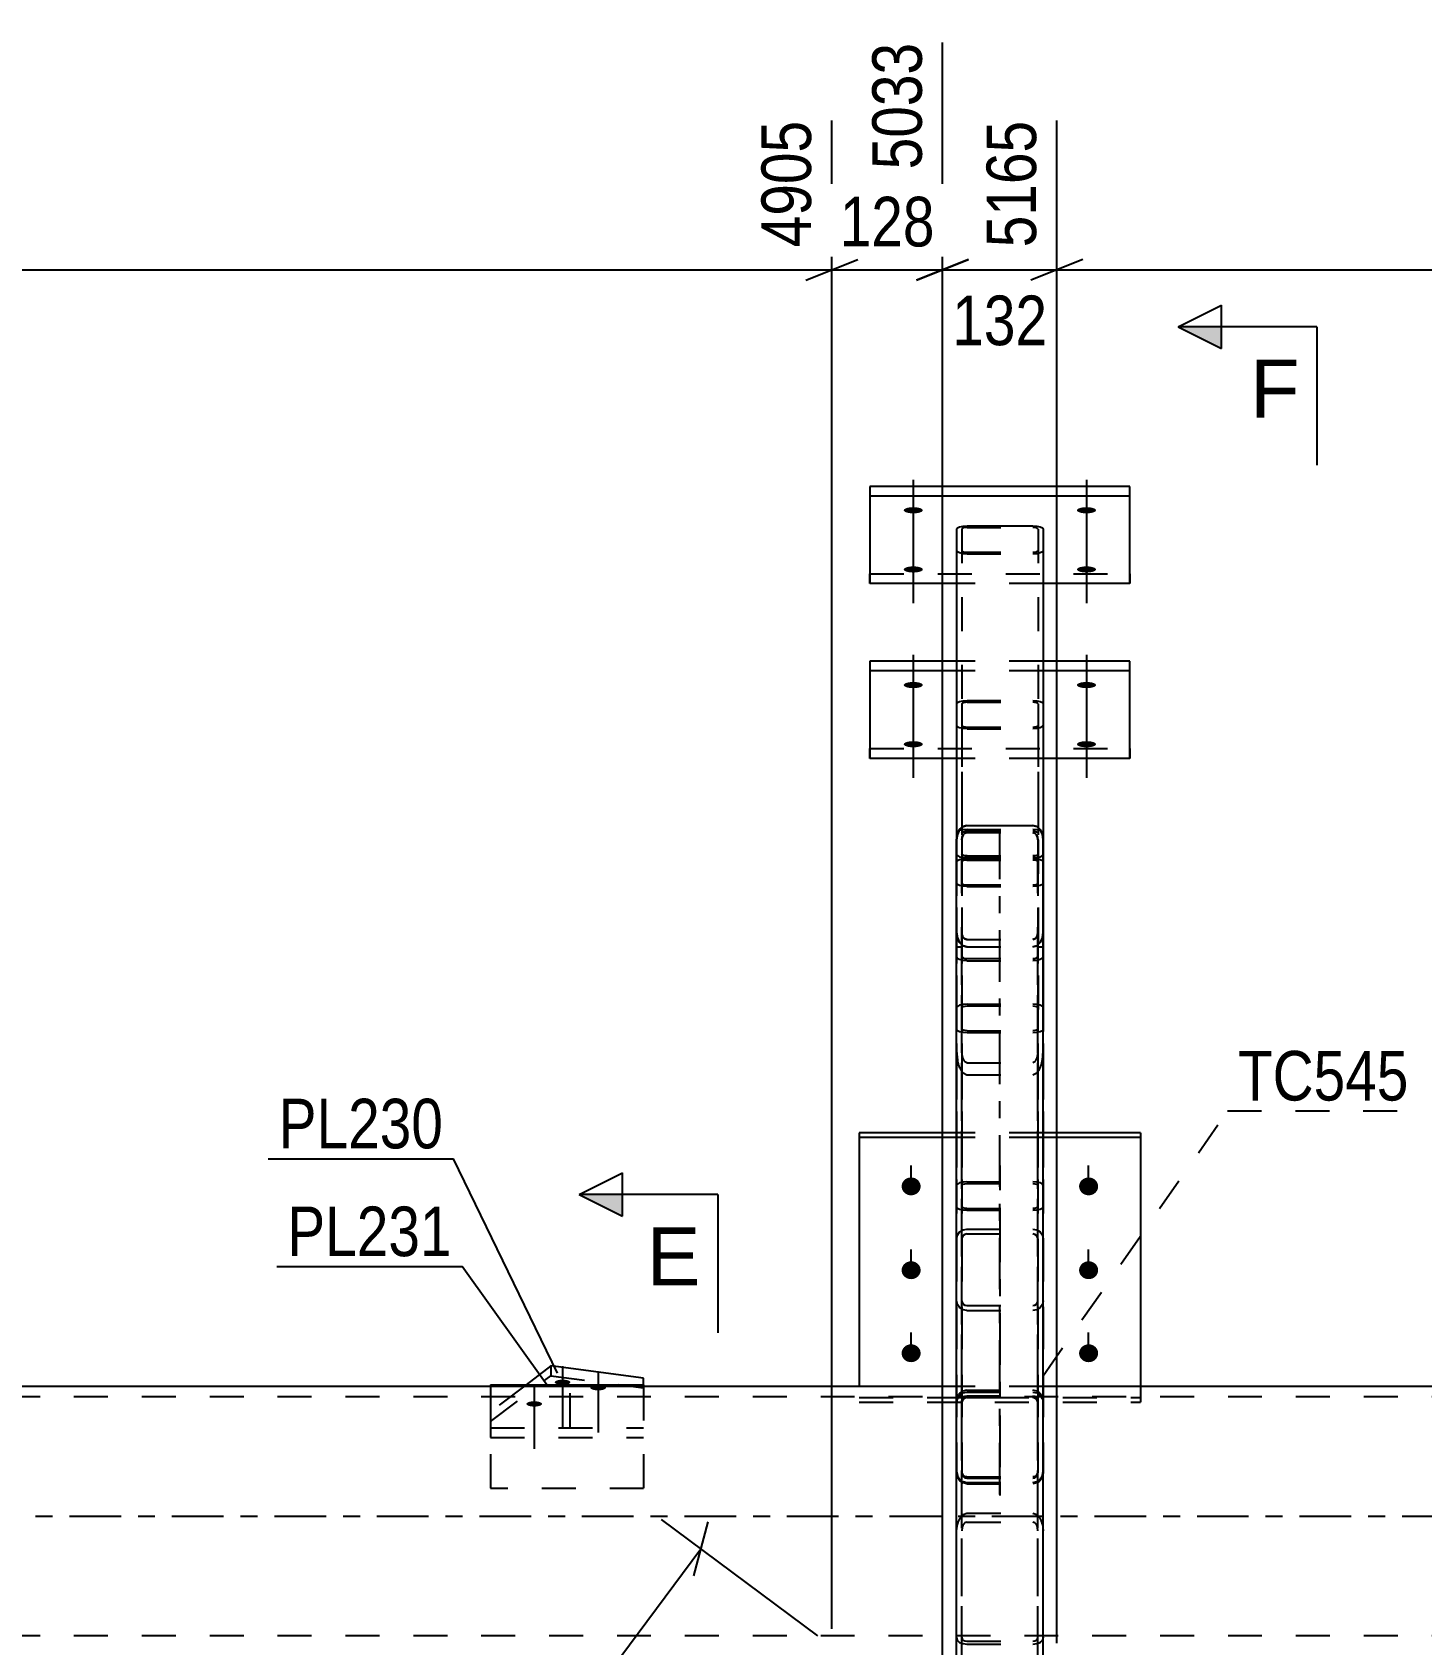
# Model space of a CAD drawing. Header units: millimetres. Extents: x -118 to 1071, y -539 to 302.
# Drawn here: x 198.6 to 278.8, y -7.4 to 85.7 of the extents above; entities that cross this region are included whole.
import ezdxf

# ---------------------------------------------------------------- set-up
doc = ezdxf.new("R2010")
doc.units = ezdxf.units.MM
doc.linetypes.add('DXK_LINE_DOT2', pattern=[3.9198, 1.9599, -1.9599])
doc.linetypes.add('DXK_LINE_DOT3', pattern=[5.9187, 2.979, -0.9799, 0.9799, -0.9799])
doc.styles.add('Arial', font='ARIAL.TTF', dxfattribs={"height": 0.2})
doc.styles.add('Arial Narrow', font='ARIALN.TTF', dxfattribs={"height": 0.2})

# ---------------------------------------------------------------- blocks, each defined once
blk = doc.blocks.new('Bolt-761550375-5156 - 4659')
at = {"linetype": 'Continuous'}
for points in [[(249.442, 58.251), (249.557, 58.247), (249.666, 58.235), (249.766, 58.216), (249.851, 58.191), (249.919, 58.161), (249.966, 58.127), (249.989, 58.09), (249.989, 58.053), (249.966, 58.016), (249.919, 57.982), (249.851, 57.952), (249.766, 57.927), (249.666, 57.908), (249.557, 57.897), (249.442, 57.893), (249.328, 57.897), (249.219, 57.908), (249.119, 57.927), (249.034, 57.952), (248.966, 57.982), (248.919, 58.016), (248.895, 58.053), (248.895, 58.09), (248.919, 58.127), (248.966, 58.161), (249.034, 58.191), (249.119, 58.216), (249.219, 58.235), (249.328, 58.247)], [(249.442, 54.835), (249.557, 54.831), (249.666, 54.819), (249.766, 54.8), (249.851, 54.775), (249.919, 54.745), (249.966, 54.711), (249.989, 54.674), (249.989, 54.637), (249.966, 54.6), (249.919, 54.566), (249.851, 54.536), (249.766, 54.511), (249.666, 54.492), (249.557, 54.481), (249.442, 54.477), (249.328, 54.481), (249.219, 54.492), (249.119, 54.511), (249.034, 54.536), (248.966, 54.566), (248.919, 54.6), (248.895, 54.637), (248.895, 54.674), (248.919, 54.711), (248.966, 54.745), (249.034, 54.775), (249.119, 54.8), (249.219, 54.819), (249.328, 54.831)]]:
    blk.add_hatch(color=1, dxfattribs=at).paths.add_polyline_path(points)
at = {"color": 1, "linetype": 'Continuous'}
for p, q in [((249.442, 59.821), (249.442, 56.133)), ((249.442, 56.405), (249.442, 52.717))]:
    blk.add_line(p, q, dxfattribs=at)
blk = doc.blocks.new('Part-761550375-4890 - 4659')
at = {"color": 2, "linetype": 'Continuous'}
for p, q in [((251.942, 7.5), (78.814, 7.5)), ((551.942, 7.5), (256.942, 7.5))]:
    blk.add_line(p, q, dxfattribs=at)
at = {"color": 7, "linetype": 'DXK_LINE_DOT2'}
for p, q in [((256.942, 7.5), (251.942, 7.5)), ((728.192, 6.9), (-0.517, 6.9)), ((728.192, -6.9), (-0.517, -6.9))]:
    blk.add_line(p, q, dxfattribs=at)
at = {"color": 7, "linetype": 'DXK_LINE_DOT3'}
blk.add_line((-0.517, 0), (728.192, 0), dxfattribs=at)
blk = doc.blocks.new('Part-761550375-4835 - 4659')
at = {"color": 2, "linetype": 'Continuous'}
for p, q in [((251.988, 39.365), (251.942, 39.043)), ((252.118, 39.638), (251.988, 39.365)), ((252.313, 39.82), (252.118, 39.638)), ((252.542, 39.884), (252.313, 39.82)), ((252.542, 39.884), (256.342, 39.884)), ((256.572, 39.82), (256.342, 39.884)), ((256.766, 39.638), (256.572, 39.82)), ((256.897, 39.365), (256.766, 39.638)), ((256.942, 39.043), (256.897, 39.365))]:
    blk.add_line(p, q, dxfattribs=at)
at = {"color": 7, "linetype": 'DXK_LINE_DOT2'}
for p, q in [((252.242, 39.043), (252.265, 39.204)), ((252.265, 39.204), (252.33, 39.34)), ((252.33, 39.34), (252.427, 39.431)), ((252.427, 39.431), (252.542, 39.463)), ((252.542, 39.463), (256.342, 39.463)), ((256.342, 39.463), (256.457, 39.431)), ((256.457, 39.431), (256.554, 39.34)), ((256.554, 39.34), (256.619, 39.204)), ((256.619, 39.204), (256.642, 39.043)), ((251.942, 39.043), (251.942, 2.515)), ((252.242, 39.043), (252.242, 2.515)), ((256.642, 39.043), (256.642, 2.515)), ((256.942, 39.043), (256.942, 2.515)), ((251.942, 33.715), (251.988, 33.393)), ((252.265, 33.554), (252.242, 33.715)), ((252.313, 33.454), (252.265, 33.554)), ((256.572, 33.454), (256.619, 33.554)), ((256.619, 33.554), (256.642, 33.715)), ((256.897, 33.393), (256.942, 33.715)), ((251.988, 33.393), (252.118, 33.12)), ((252.118, 33.12), (252.313, 32.938)), ((252.33, 33.418), (252.313, 33.454)), ((252.313, 32.938), (252.542, 32.874)), ((252.427, 33.326), (252.33, 33.418)), ((252.542, 33.294), (252.427, 33.326)), ((252.542, 33.294), (256.342, 33.294)), ((252.542, 32.874), (256.342, 32.874)), ((256.457, 33.326), (256.342, 33.294)), ((256.342, 32.874), (256.572, 32.938)), ((256.554, 33.418), (256.457, 33.326)), ((256.554, 33.418), (256.572, 33.454)), ((256.572, 32.938), (256.766, 33.12)), ((256.766, 33.12), (256.897, 33.393)), ((251.942, 6.534), (251.988, 6.776)), ((252.265, 6.655), (252.242, 6.534)), ((252.33, 6.758), (252.265, 6.655)), ((252.313, 7.12), (252.542, 7.168)), ((252.427, 6.827), (252.33, 6.758)), ((252.542, 6.851), (252.427, 6.827)), ((252.542, 7.168), (256.342, 7.168)), ((252.542, 6.851), (256.342, 6.851)), ((256.342, 7.168), (256.572, 7.12)), ((256.457, 6.827), (256.342, 6.851)), ((256.554, 6.758), (256.457, 6.827)), ((256.619, 6.655), (256.554, 6.758)), ((256.642, 6.534), (256.619, 6.655)), ((256.897, 6.776), (256.942, 6.534)), ((251.988, 2.272), (251.942, 2.515)), ((252.242, 2.515), (252.265, 2.393)), ((252.265, 2.393), (252.33, 2.29)), ((252.542, 1.88), (252.313, 1.928)), ((252.33, 2.29), (252.427, 2.221)), ((252.427, 2.221), (252.542, 2.197)), ((252.542, 2.197), (256.342, 2.197)), ((252.542, 1.88), (256.342, 1.88)), ((256.342, 2.197), (256.457, 2.221)), ((256.572, 1.928), (256.342, 1.88)), ((256.457, 2.221), (256.554, 2.29)), ((256.554, 2.29), (256.619, 2.393)), ((256.619, 2.393), (256.642, 2.515)), ((256.942, 2.515), (256.897, 2.272))]:
    blk.add_line(p, q, dxfattribs=at)
at = {"color": 7, "linetype": 'DXK_LINE_DOT3'}
blk.add_line((254.442, 1.268), (254.442, 39.635), dxfattribs=at)
at = {"color": 7, "linetype": 'DXK_LINE_DOT2'}
for centre, start, end in [((252.565, 6.556), 114.13628, 159.07274), ((256.319, 6.556), 20.92726, 65.86372), ((252.565, 2.493), 200.92726, 245.86372), ((256.319, 2.493), 294.13628, 339.07274)]:
    blk.add_arc(centre, 0.618, start, end, dxfattribs=at)
blk = doc.blocks.new('Part-761550375-4851 - 4659')
at = {"color": 2, "linetype": 'Continuous'}
for p, q in [((225.039, 7.598), (225.039, 7.5)), ((225.039, 7.598), (233.872, 7.598)), ((233.872, 7.598), (233.872, 7.5))]:
    blk.add_line(p, q, dxfattribs=at)
at = {"color": 7, "linetype": 'DXK_LINE_DOT2'}
for p, q in [((225.039, 7.5), (225.039, 1.598)), ((233.872, 7.5), (233.872, 1.598)), ((233.872, 1.598), (225.039, 1.598))]:
    blk.add_line(p, q, dxfattribs=at)
blk = doc.blocks.new('Part-761550375-4857 - 4659')
at = {"color": 7, "linetype": 'DXK_LINE_DOT3'}
blk.add_line((254.442, 17.65), (254.442, 1.202), dxfattribs=at)
at = {"color": 7, "linetype": 'DXK_LINE_DOT2'}
for p, q in [((251.942, 16.015), (251.988, 16.231)), ((251.942, 16.015), (251.942, 2.6)), ((251.988, 16.231), (252.118, 16.413)), ((252.118, 16.413), (252.313, 16.536)), ((252.265, 16.123), (252.242, 16.015)), ((252.242, 16.015), (252.242, 2.6)), ((252.33, 16.214), (252.265, 16.123)), ((252.313, 16.536), (252.542, 16.579)), ((252.427, 16.275), (252.33, 16.214)), ((252.542, 16.297), (252.427, 16.275)), ((252.542, 16.579), (256.342, 16.579)), ((252.542, 16.297), (256.342, 16.297)), ((256.342, 16.579), (256.572, 16.536)), ((256.457, 16.275), (256.342, 16.297)), ((256.554, 16.214), (256.457, 16.275)), ((256.619, 16.123), (256.554, 16.214)), ((256.572, 16.536), (256.766, 16.413)), ((256.642, 16.015), (256.619, 16.123)), ((256.642, 16.015), (256.642, 2.6)), ((256.766, 16.413), (256.897, 16.231)), ((256.897, 16.231), (256.942, 16.015)), ((256.942, 16.015), (256.942, 2.6)), ((251.988, 12.228), (251.942, 12.444)), ((252.118, 12.045), (251.988, 12.228)), ((252.242, 12.444), (252.265, 12.336)), ((252.265, 12.336), (252.33, 12.245)), ((252.33, 12.245), (252.427, 12.184)), ((252.427, 12.184), (252.542, 12.162)), ((252.542, 12.162), (256.342, 12.162)), ((256.342, 12.162), (256.457, 12.184)), ((256.457, 12.184), (256.554, 12.245)), ((256.554, 12.245), (256.619, 12.336)), ((256.619, 12.336), (256.642, 12.444)), ((256.897, 12.228), (256.766, 12.045)), ((256.942, 12.444), (256.897, 12.228)), ((252.313, 11.923), (252.118, 12.045)), ((252.542, 11.88), (252.313, 11.923)), ((252.542, 11.88), (256.342, 11.88)), ((256.572, 11.923), (256.342, 11.88)), ((256.766, 12.045), (256.572, 11.923)), ((251.988, 6.888), (251.942, 6.644)), ((252.242, 6.644), (252.265, 6.766)), ((252.265, 6.766), (252.33, 6.87)), ((252.542, 7.282), (252.313, 7.234)), ((252.33, 6.87), (252.427, 6.939)), ((252.427, 6.939), (252.542, 6.963)), ((252.542, 7.282), (256.342, 7.282)), ((252.542, 6.963), (256.342, 6.963)), ((256.572, 7.234), (256.342, 7.282)), ((256.342, 6.963), (256.457, 6.939)), ((256.457, 6.939), (256.554, 6.87)), ((256.554, 6.87), (256.619, 6.766)), ((256.619, 6.766), (256.642, 6.644)), ((256.942, 6.644), (256.897, 6.888)), ((251.942, 2.6), (251.988, 2.356)), ((252.265, 2.478), (252.242, 2.6)), ((252.33, 2.374), (252.265, 2.478)), ((252.313, 2.01), (252.542, 1.961)), ((252.427, 2.305), (252.33, 2.374)), ((252.542, 2.281), (252.427, 2.305)), ((252.542, 2.281), (256.342, 2.281)), ((252.542, 1.961), (256.342, 1.961)), ((256.457, 2.305), (256.342, 2.281)), ((256.342, 1.961), (256.572, 2.01)), ((256.554, 2.374), (256.457, 2.305)), ((256.619, 2.478), (256.554, 2.374)), ((256.642, 2.6), (256.619, 2.478)), ((256.897, 2.356), (256.942, 2.6))]:
    blk.add_line(p, q, dxfattribs=at)
for centre, start, end in [((252.568, 6.668), 114.31996, 159.24168), ((256.316, 6.668), 20.75832, 65.68004), ((252.568, 2.576), 200.75832, 245.68004), ((256.316, 2.576), 294.31996, 339.24168)]:
    blk.add_arc(centre, 0.621, start, end, dxfattribs=at)
blk = doc.blocks.new('Part-761550375-4914 - 4659')
at = {"color": 2, "linetype": 'Continuous'}
for p, q in [((251.942, 22.138), (246.317, 22.138)), ((246.317, 22.138), (246.317, 7.5)), ((251.942, 21.864), (246.317, 21.864)), ((262.567, 22.138), (256.942, 22.138)), ((262.567, 21.864), (256.942, 21.864)), ((262.567, 22.138), (262.567, 7.5))]:
    blk.add_line(p, q, dxfattribs=at)
at = {"color": 7, "linetype": 'DXK_LINE_DOT2'}
for p, q in [((246.317, 21.864), (246.317, 6.594)), ((256.942, 22.138), (251.942, 22.138)), ((256.942, 21.864), (251.942, 21.864)), ((262.567, 7.5), (262.567, 6.594)), ((246.317, 6.868), (262.567, 6.868)), ((246.317, 6.594), (262.567, 6.594))]:
    blk.add_line(p, q, dxfattribs=at)
blk = doc.blocks.new('Bolt-761550375-4926 - 4659')
at = {"linetype": 'Continuous'}
for points in [[(249.317, 19.562), (249.432, 19.551), (249.541, 19.517), (249.64, 19.463), (249.726, 19.391), (249.793, 19.304), (249.84, 19.205), (249.864, 19.099), (249.864, 18.991), (249.84, 18.886), (249.793, 18.787), (249.726, 18.699), (249.64, 18.627), (249.541, 18.573), (249.432, 18.54), (249.317, 18.528), (249.203, 18.54), (249.093, 18.573), (248.994, 18.627), (248.908, 18.699), (248.841, 18.787), (248.794, 18.886), (248.77, 18.991), (248.77, 19.099), (248.794, 19.205), (248.841, 19.304), (248.908, 19.391), (248.994, 19.463), (249.093, 19.517), (249.203, 19.551)], [(259.567, 19.562), (259.682, 19.551), (259.791, 19.517), (259.89, 19.463), (259.976, 19.391), (260.043, 19.304), (260.09, 19.205), (260.114, 19.099), (260.114, 18.991), (260.09, 18.886), (260.043, 18.787), (259.976, 18.699), (259.89, 18.627), (259.791, 18.573), (259.682, 18.54), (259.567, 18.528), (259.453, 18.54), (259.343, 18.573), (259.244, 18.627), (259.158, 18.699), (259.091, 18.787), (259.044, 18.886), (259.02, 18.991), (259.02, 19.099), (259.044, 19.205), (259.091, 19.304), (259.158, 19.391), (259.244, 19.463), (259.343, 19.517), (259.453, 19.551)], [(249.317, 14.723), (249.432, 14.711), (249.541, 14.678), (249.64, 14.624), (249.726, 14.552), (249.793, 14.464), (249.84, 14.366), (249.864, 14.26), (249.864, 14.152), (249.84, 14.046), (249.793, 13.947), (249.726, 13.86), (249.64, 13.788), (249.541, 13.734), (249.432, 13.7), (249.317, 13.689), (249.203, 13.7), (249.093, 13.734), (248.994, 13.788), (248.908, 13.86), (248.841, 13.947), (248.794, 14.046), (248.77, 14.152), (248.77, 14.26), (248.794, 14.366), (248.841, 14.464), (248.908, 14.552), (248.994, 14.624), (249.093, 14.678), (249.203, 14.711)], [(259.567, 14.723), (259.682, 14.711), (259.791, 14.678), (259.89, 14.624), (259.976, 14.552), (260.043, 14.464), (260.09, 14.366), (260.114, 14.26), (260.114, 14.152), (260.09, 14.046), (260.043, 13.947), (259.976, 13.86), (259.89, 13.788), (259.791, 13.734), (259.682, 13.7), (259.567, 13.689), (259.453, 13.7), (259.343, 13.734), (259.244, 13.788), (259.158, 13.86), (259.091, 13.947), (259.044, 14.046), (259.02, 14.152), (259.02, 14.26), (259.044, 14.366), (259.091, 14.464), (259.158, 14.552), (259.244, 14.624), (259.343, 14.678), (259.453, 14.711)], [(249.317, 9.93), (249.432, 9.919), (249.541, 9.886), (249.64, 9.832), (249.726, 9.759), (249.793, 9.672), (249.84, 9.573), (249.864, 9.467), (249.864, 9.359), (249.84, 9.254), (249.793, 9.155), (249.726, 9.068), (249.64, 8.995), (249.541, 8.941), (249.432, 8.908), (249.317, 8.897), (249.203, 8.908), (249.093, 8.941), (248.994, 8.995), (248.908, 9.068), (248.841, 9.155), (248.794, 9.254), (248.77, 9.359), (248.77, 9.467), (248.794, 9.573), (248.841, 9.672), (248.908, 9.759), (248.994, 9.832), (249.093, 9.886), (249.203, 9.919)], [(259.567, 9.93), (259.682, 9.919), (259.791, 9.886), (259.89, 9.832), (259.976, 9.759), (260.043, 9.672), (260.09, 9.573), (260.114, 9.467), (260.114, 9.359), (260.09, 9.254), (260.043, 9.155), (259.976, 9.068), (259.89, 8.995), (259.791, 8.941), (259.682, 8.908), (259.567, 8.897), (259.453, 8.908), (259.343, 8.941), (259.244, 8.995), (259.158, 9.068), (259.091, 9.155), (259.044, 9.254), (259.02, 9.359), (259.02, 9.467), (259.044, 9.573), (259.091, 9.672), (259.158, 9.759), (259.244, 9.832), (259.343, 9.886), (259.453, 9.919)]]:
    blk.add_hatch(color=1, dxfattribs=at).paths.add_polyline_path(points)
at = {"color": 1, "linetype": 'Continuous'}
for p, q in [((249.317, 18.823), (249.317, 20.242)), ((259.567, 18.823), (259.567, 20.242)), ((249.317, 13.984), (249.317, 15.403)), ((259.567, 13.984), (259.567, 15.403)), ((249.317, 9.191), (249.317, 10.611)), ((259.567, 9.191), (259.567, 10.611))]:
    blk.add_line(p, q, dxfattribs=at)
at = {"color": 1, "linetype": 'DXK_LINE_DOT2'}
for p, q in [((254.467, 18.823), (254.467, 20.242)), ((254.467, 9.191), (254.467, 10.611))]:
    blk.add_line(p, q, dxfattribs=at)
blk = doc.blocks.new('Bolt-761550375-4943 - 4659')
at = {"linetype": 'Continuous'}
for points in [[(259.442, 48.162), (259.557, 48.158), (259.666, 48.146), (259.766, 48.128), (259.851, 48.103), (259.919, 48.072), (259.966, 48.038), (259.989, 48.002), (259.989, 47.964), (259.966, 47.928), (259.919, 47.893), (259.851, 47.863), (259.766, 47.838), (259.666, 47.819), (259.557, 47.808), (259.442, 47.804), (259.328, 47.808), (259.219, 47.819), (259.119, 47.838), (259.034, 47.863), (258.966, 47.893), (258.919, 47.928), (258.895, 47.964), (258.895, 48.002), (258.919, 48.038), (258.966, 48.072), (259.034, 48.103), (259.119, 48.128), (259.219, 48.146), (259.328, 48.158)], [(259.442, 44.746), (259.557, 44.742), (259.666, 44.73), (259.766, 44.712), (259.851, 44.686), (259.919, 44.656), (259.966, 44.622), (259.989, 44.585), (259.989, 44.548), (259.966, 44.511), (259.919, 44.477), (259.851, 44.447), (259.766, 44.422), (259.666, 44.403), (259.557, 44.392), (259.442, 44.388), (259.328, 44.392), (259.219, 44.403), (259.119, 44.422), (259.034, 44.447), (258.966, 44.477), (258.919, 44.511), (258.895, 44.548), (258.895, 44.585), (258.919, 44.622), (258.966, 44.656), (259.034, 44.686), (259.119, 44.712), (259.219, 44.73), (259.328, 44.742)]]:
    blk.add_hatch(color=1, dxfattribs=at).paths.add_polyline_path(points)
at = {"color": 1, "linetype": 'Continuous'}
for p, q in [((259.442, 49.732), (259.442, 46.044)), ((259.442, 46.316), (259.442, 42.628))]:
    blk.add_line(p, q, dxfattribs=at)
blk = doc.blocks.new('Bolt-761550375-4944 - 4659')
at = {"linetype": 'Continuous'}
for points in [[(229.191, 7.582), (229.097, 7.585), (229.008, 7.595), (228.926, 7.611), (228.857, 7.633), (228.801, 7.659), (228.763, 7.688), (228.743, 7.72), (228.743, 7.752), (228.763, 7.784), (228.801, 7.813), (228.857, 7.839), (228.926, 7.86), (229.008, 7.877), (229.097, 7.886), (229.191, 7.89), (229.285, 7.886), (229.374, 7.877), (229.455, 7.86), (229.525, 7.839), (229.581, 7.813), (229.619, 7.784), (229.639, 7.752), (229.639, 7.72), (229.619, 7.688), (229.581, 7.659), (229.525, 7.633), (229.455, 7.611), (229.374, 7.595), (229.285, 7.585)], [(231.244, 7.267), (231.151, 7.271), (231.061, 7.281), (230.98, 7.297), (230.91, 7.318), (230.855, 7.344), (230.816, 7.374), (230.797, 7.405), (230.797, 7.437), (230.816, 7.469), (230.855, 7.498), (230.91, 7.524), (230.98, 7.546), (231.061, 7.562), (231.151, 7.572), (231.244, 7.575), (231.338, 7.572), (231.427, 7.562), (231.509, 7.546), (231.579, 7.524), (231.634, 7.498), (231.672, 7.469), (231.692, 7.437), (231.692, 7.405), (231.672, 7.374), (231.634, 7.344), (231.579, 7.318), (231.509, 7.297), (231.427, 7.281), (231.338, 7.271)], [(227.556, 6.333), (227.462, 6.337), (227.373, 6.347), (227.291, 6.363), (227.221, 6.384), (227.166, 6.41), (227.128, 6.44), (227.108, 6.471), (227.108, 6.503), (227.128, 6.535), (227.166, 6.564), (227.221, 6.59), (227.291, 6.612), (227.373, 6.628), (227.462, 6.638), (227.556, 6.641), (227.649, 6.638), (227.739, 6.628), (227.82, 6.612), (227.89, 6.59), (227.946, 6.564), (227.984, 6.535), (228.003, 6.503), (228.003, 6.471), (227.984, 6.44), (227.946, 6.41), (227.89, 6.384), (227.82, 6.363), (227.739, 6.347), (227.649, 6.337)]]:
    blk.add_hatch(color=1, dxfattribs=at).paths.add_polyline_path(points)
at = {"color": 1, "linetype": 'Continuous'}
for p, q in [((229.191, 8.676), (229.191, 5.152)), ((231.244, 8.361), (231.244, 4.837)), ((227.556, 7.427), (227.556, 3.903))]:
    blk.add_line(p, q, dxfattribs=at)
at = {"color": 1, "linetype": 'DXK_LINE_DOT2'}
blk.add_line((229.609, 7.113), (229.609, 3.589), dxfattribs=at)
blk = doc.blocks.new('Part-761550375-5035 - 4659')
at = {"color": 2, "linetype": 'Continuous'}
for p, q in [((246.942, 59.452), (246.942, 58.885)), ((261.942, 59.452), (246.942, 59.452)), ((246.942, 58.885), (246.942, 53.842)), ((261.942, 58.885), (246.942, 58.885)), ((261.942, 58.885), (261.942, 59.452)), ((261.942, 53.842), (261.942, 58.885)), ((251.944, 53.842), (246.942, 53.842)), ((261.942, 53.842), (256.944, 53.842))]:
    blk.add_line(p, q, dxfattribs=at)
at = {"color": 7, "linetype": 'DXK_LINE_DOT2'}
for p, q in [((246.942, 53.842), (246.942, 54.41)), ((246.942, 54.41), (261.942, 54.41)), ((261.942, 54.41), (261.942, 53.842)), ((256.944, 53.842), (251.944, 53.842))]:
    blk.add_line(p, q, dxfattribs=at)
blk = doc.blocks.new('Part-761550375-5045 - 4659')
at = {"color": 2, "linetype": 'Continuous'}
for p, q in [((246.942, 49.364), (246.942, 48.796)), ((251.944, 49.364), (246.942, 49.364)), ((261.942, 49.364), (256.944, 49.364)), ((261.942, 48.796), (261.942, 49.364)), ((246.942, 48.796), (246.942, 43.753)), ((251.944, 48.796), (246.942, 48.796)), ((261.942, 48.796), (256.944, 48.796)), ((261.942, 43.753), (261.942, 48.796)), ((251.944, 43.753), (246.942, 43.753)), ((261.942, 43.753), (256.944, 43.753))]:
    blk.add_line(p, q, dxfattribs=at)
at = {"color": 7, "linetype": 'DXK_LINE_DOT2'}
for p, q in [((256.944, 49.364), (251.944, 49.364)), ((256.944, 48.796), (251.944, 48.796)), ((246.942, 43.753), (246.942, 44.321)), ((246.942, 44.321), (261.942, 44.321)), ((256.944, 43.753), (251.944, 43.753)), ((261.942, 44.321), (261.942, 43.753))]:
    blk.add_line(p, q, dxfattribs=at)
blk = doc.blocks.new('Part-761550375-5131 - 4659')
at = {"color": 7, "linetype": 'DXK_LINE_DOT2'}
for p, q in [((251.944, 46.893), (251.99, 46.968)), ((251.944, 46.893), (251.944, 28.126)), ((251.99, 46.968), (252.12, 47.031)), ((252.12, 47.031), (252.315, 47.073)), ((252.267, 46.93), (252.244, 46.893)), ((252.244, 46.893), (252.244, 28.126)), ((252.332, 46.962), (252.267, 46.93)), ((252.315, 47.073), (252.544, 47.088)), ((252.429, 46.983), (252.332, 46.962)), ((252.544, 46.991), (252.429, 46.983)), ((252.544, 47.088), (256.344, 47.088)), ((252.544, 46.991), (256.344, 46.991)), ((256.344, 47.088), (256.574, 47.073)), ((256.459, 46.983), (256.344, 46.991)), ((256.556, 46.962), (256.459, 46.983)), ((256.621, 46.93), (256.556, 46.962)), ((256.574, 47.073), (256.769, 47.031)), ((256.644, 46.893), (256.621, 46.93)), ((256.644, 46.893), (256.644, 28.126)), ((256.769, 47.031), (256.899, 46.968)), ((256.899, 46.968), (256.944, 46.893)), ((256.944, 46.893), (256.944, 38.215)), ((251.99, 45.582), (251.944, 45.657)), ((252.244, 45.657), (252.267, 45.619)), ((252.267, 45.619), (252.332, 45.588)), ((256.556, 45.588), (256.621, 45.619)), ((256.621, 45.619), (256.644, 45.657)), ((256.944, 45.657), (256.899, 45.582)), ((252.12, 45.519), (251.99, 45.582)), ((252.315, 45.476), (252.12, 45.519)), ((252.544, 45.461), (252.315, 45.476)), ((252.332, 45.588), (252.429, 45.566)), ((252.429, 45.566), (252.544, 45.559)), ((252.544, 45.559), (256.344, 45.559)), ((252.544, 45.461), (256.344, 45.461)), ((256.344, 45.559), (256.459, 45.566)), ((256.574, 45.476), (256.344, 45.461)), ((256.459, 45.566), (256.556, 45.588)), ((256.769, 45.519), (256.574, 45.476)), ((256.899, 45.582), (256.769, 45.519)), ((251.99, 29.437), (251.944, 29.362)), ((252.12, 29.5), (251.99, 29.437)), ((252.315, 29.542), (252.12, 29.5)), ((252.244, 29.362), (252.267, 29.4)), ((252.267, 29.4), (252.332, 29.431)), ((252.544, 29.557), (252.315, 29.542)), ((252.332, 29.431), (252.429, 29.452)), ((252.429, 29.452), (252.544, 29.46)), ((252.544, 29.557), (256.344, 29.557)), ((252.544, 29.46), (256.344, 29.46)), ((256.574, 29.542), (256.344, 29.557)), ((256.344, 29.46), (256.459, 29.452)), ((256.459, 29.452), (256.556, 29.431)), ((256.556, 29.431), (256.621, 29.4)), ((256.769, 29.5), (256.574, 29.542)), ((256.621, 29.4), (256.644, 29.362)), ((256.899, 29.437), (256.769, 29.5)), ((256.942, 29.366), (256.899, 29.437)), ((251.944, 28.126), (251.99, 28.051)), ((251.99, 28.051), (252.12, 27.988)), ((252.12, 27.988), (252.315, 27.946)), ((252.267, 28.089), (252.244, 28.126)), ((252.332, 28.057), (252.267, 28.089)), ((252.315, 27.946), (252.544, 27.931)), ((252.429, 28.036), (252.332, 28.057)), ((252.544, 28.028), (252.429, 28.036)), ((252.544, 28.028), (256.344, 28.028)), ((252.544, 27.931), (256.344, 27.931)), ((256.459, 28.036), (256.344, 28.028)), ((256.344, 27.931), (256.574, 27.946)), ((256.556, 28.057), (256.459, 28.036)), ((256.621, 28.089), (256.556, 28.057)), ((256.574, 27.946), (256.769, 27.988)), ((256.644, 28.126), (256.621, 28.089)), ((256.769, 27.988), (256.899, 28.051)), ((256.942, 28.122), (256.899, 28.051))]:
    blk.add_line(p, q, dxfattribs=at)
at = {"color": 2, "linetype": 'Continuous'}
for p, q in [((256.944, 38.215), (256.944, 28.126)), ((256.944, 29.362), (256.942, 29.366)), ((256.944, 28.126), (256.942, 28.122))]:
    blk.add_line(p, q, dxfattribs=at)
blk = doc.blocks.new('Part-761550375-5169 - 4659')
at = {"color": 7, "linetype": 'DXK_LINE_DOT2'}
for p, q in [((251.942, 37.782), (251.988, 37.857)), ((251.942, 37.782), (251.942, 17.868)), ((251.988, 37.857), (252.118, 37.92)), ((252.118, 37.92), (252.313, 37.963)), ((252.265, 37.82), (252.242, 37.782)), ((252.242, 37.782), (252.242, 17.868)), ((252.33, 37.851), (252.265, 37.82)), ((252.313, 37.963), (252.542, 37.978)), ((252.427, 37.873), (252.33, 37.851)), ((252.542, 37.88), (252.427, 37.873)), ((252.542, 37.978), (256.342, 37.978)), ((252.542, 37.88), (256.342, 37.88)), ((256.342, 37.978), (256.572, 37.963)), ((256.457, 37.873), (256.342, 37.88)), ((256.554, 37.851), (256.457, 37.873)), ((256.619, 37.82), (256.554, 37.851)), ((256.572, 37.963), (256.767, 37.92)), ((256.642, 37.782), (256.619, 37.82)), ((256.642, 37.782), (256.642, 17.868)), ((256.767, 37.92), (256.897, 37.857)), ((256.897, 37.857), (256.942, 37.782)), ((256.942, 37.782), (256.942, 17.868)), ((251.988, 36.471), (251.942, 36.546)), ((252.118, 36.408), (251.988, 36.471)), ((252.313, 36.366), (252.118, 36.408)), ((252.242, 36.546), (252.265, 36.509)), ((252.265, 36.509), (252.33, 36.477)), ((252.542, 36.351), (252.313, 36.366)), ((252.33, 36.477), (252.427, 36.456)), ((252.427, 36.456), (252.542, 36.448)), ((252.542, 36.448), (256.342, 36.448)), ((252.542, 36.351), (256.342, 36.351)), ((256.342, 36.448), (256.457, 36.456)), ((256.572, 36.366), (256.342, 36.351)), ((256.457, 36.456), (256.554, 36.477)), ((256.554, 36.477), (256.619, 36.509)), ((256.767, 36.408), (256.572, 36.366)), ((256.619, 36.509), (256.642, 36.546)), ((256.897, 36.471), (256.767, 36.408)), ((256.942, 36.546), (256.897, 36.471)), ((251.988, 19.179), (251.942, 19.104)), ((252.118, 19.242), (251.988, 19.179)), ((252.313, 19.285), (252.118, 19.242)), ((252.242, 19.104), (252.265, 19.142)), ((252.265, 19.142), (252.33, 19.173)), ((252.542, 19.299), (252.313, 19.285)), ((252.33, 19.173), (252.427, 19.194)), ((252.427, 19.194), (252.542, 19.202)), ((252.542, 19.299), (256.342, 19.299)), ((252.542, 19.202), (256.342, 19.202)), ((256.572, 19.285), (256.342, 19.299)), ((256.342, 19.202), (256.457, 19.194)), ((256.457, 19.194), (256.554, 19.173)), ((256.554, 19.173), (256.619, 19.142)), ((256.767, 19.242), (256.572, 19.285)), ((256.619, 19.142), (256.642, 19.104)), ((256.897, 19.179), (256.767, 19.242)), ((256.942, 19.104), (256.897, 19.179)), ((251.942, 17.868), (251.988, 17.793)), ((251.988, 17.793), (252.118, 17.73)), ((252.118, 17.73), (252.313, 17.688)), ((252.265, 17.831), (252.242, 17.868)), ((252.33, 17.799), (252.265, 17.831)), ((252.313, 17.688), (252.542, 17.673)), ((252.427, 17.778), (252.33, 17.799)), ((252.542, 17.77), (252.427, 17.778)), ((252.542, 17.77), (256.342, 17.77)), ((256.457, 17.778), (256.342, 17.77)), ((256.342, 17.673), (256.572, 17.688)), ((256.554, 17.799), (256.457, 17.778)), ((256.619, 17.831), (256.554, 17.799)), ((256.572, 17.688), (256.767, 17.73)), ((256.642, 17.868), (256.619, 17.831)), ((256.767, 17.73), (256.897, 17.793)), ((256.897, 17.793), (256.942, 17.868)), ((252.542, 17.673), (256.342, 17.673))]:
    blk.add_line(p, q, dxfattribs=at)
blk = doc.blocks.new('Part-761550375-5056 - 4659')
at = {"color": 2, "linetype": 'Continuous'}
for p, q in [((251.942, 39.043), (251.988, 39.365)), ((251.988, 39.365), (252.118, 39.638)), ((252.118, 39.638), (252.313, 39.82)), ((252.313, 39.82), (252.542, 39.884)), ((252.542, 39.884), (256.342, 39.884)), ((256.342, 39.884), (256.572, 39.82)), ((256.572, 39.82), (256.766, 39.638)), ((256.766, 39.638), (256.897, 39.365)), ((256.897, 39.365), (256.942, 39.043)), ((251.942, -132.584), (251.942, 39.043)), ((256.942, -132.584), (256.942, 39.043))]:
    blk.add_line(p, q, dxfattribs=at)
at = {"color": 7, "linetype": 'DXK_LINE_DOT2'}
for p, q in [((252.265, 39.204), (252.242, 39.043)), ((252.33, 39.34), (252.265, 39.204)), ((252.427, 39.431), (252.33, 39.34)), ((252.542, 39.463), (252.427, 39.431)), ((252.542, 39.463), (256.342, 39.463)), ((256.457, 39.431), (256.342, 39.463)), ((256.554, 39.34), (256.457, 39.431)), ((256.619, 39.204), (256.554, 39.34)), ((256.642, 39.043), (256.619, 39.204)), ((252.242, -132.584), (252.242, 39.043)), ((256.642, -132.584), (256.642, 39.043)), ((251.988, 33.393), (251.942, 33.715)), ((252.265, 33.554), (252.242, 33.715)), ((252.313, 33.454), (252.265, 33.554)), ((256.572, 33.454), (256.619, 33.554)), ((256.619, 33.554), (256.642, 33.715)), ((256.942, 33.715), (256.897, 33.393)), ((252.118, 33.12), (251.988, 33.393)), ((252.313, 32.938), (252.118, 33.12)), ((252.33, 33.418), (252.313, 33.454)), ((252.542, 32.874), (252.313, 32.938)), ((252.33, 33.418), (252.427, 33.326)), ((252.427, 33.326), (252.542, 33.294)), ((252.542, 33.294), (256.342, 33.294)), ((252.542, 32.874), (256.342, 32.874)), ((256.342, 33.294), (256.457, 33.326)), ((256.572, 32.938), (256.342, 32.874)), ((256.457, 33.326), (256.554, 33.418)), ((256.554, 33.418), (256.572, 33.454)), ((256.766, 33.12), (256.572, 32.938)), ((256.897, 33.393), (256.766, 33.12))]:
    blk.add_line(p, q, dxfattribs=at)
blk = doc.blocks.new('Part-761550375-5081 - 4659')
at = {"color": 7, "linetype": 'DXK_LINE_DOT2'}
for p, q in [((252.313, 0.101), (252.542, 0.178)), ((252.542, 0.178), (256.342, 0.178)), ((256.342, 0.178), (256.572, 0.101)), ((251.942, -0.842), (251.988, -0.451)), ((251.942, -129.762), (251.942, -0.842)), ((252.265, -0.647), (252.242, -0.842)), ((252.242, -129.762), (252.242, -0.842)), ((252.542, -0.332), (252.427, -0.371)), ((252.542, -0.332), (256.342, -0.332)), ((256.457, -0.371), (256.342, -0.332)), ((256.642, -0.842), (256.619, -0.647)), ((256.642, -129.762), (256.642, -0.842)), ((256.897, -0.451), (256.942, -0.842)), ((256.942, -129.762), (256.942, -0.842)), ((251.942, -6.976), (251.981, -7.149)), ((251.981, -7.149), (251.988, -7.168)), ((251.988, -7.168), (252.118, -7.276)), ((252.118, -7.276), (252.313, -7.349)), ((252.242, -6.976), (252.265, -7.078)), ((252.265, -7.078), (252.318, -7.149)), ((252.313, -7.349), (252.542, -7.374)), ((252.318, -7.149), (252.33, -7.158)), ((252.33, -7.158), (252.427, -7.195)), ((252.427, -7.195), (252.542, -7.207)), ((252.542, -7.207), (256.342, -7.207)), ((252.542, -7.374), (256.342, -7.374)), ((256.342, -7.207), (256.457, -7.195)), ((256.342, -7.374), (256.572, -7.349)), ((256.457, -7.195), (256.554, -7.158)), ((256.566, -7.149), (256.554, -7.158)), ((256.619, -7.078), (256.566, -7.149)), ((256.572, -7.349), (256.766, -7.276)), ((256.619, -7.078), (256.642, -6.976)), ((256.766, -7.276), (256.897, -7.168)), ((256.904, -7.149), (256.897, -7.168)), ((256.942, -6.976), (256.904, -7.149))]:
    blk.add_line(p, q, dxfattribs=at)
for centre, radius, start, end in [((252.913, -0.624), 0.941, 129.63083, 169.43592), ((255.972, -0.624), 0.941, 10.56408, 50.36917), ((252.727, -0.733), 0.47, 129.63083, 169.43592), ((256.157, -0.733), 0.47, 10.56408, 50.36917)]:
    blk.add_arc(centre, radius, start, end, dxfattribs=at)
blk = doc.blocks.new('Part-761550375-5091 - 4659')
at = {"color": 7, "linetype": 'DXK_LINE_DOT2'}
for p, q in [((251.942, -63.405), (251.942, 32.874)), ((251.942, 32.874), (252.242, 32.874)), ((252.242, -63.405), (252.242, 32.874)), ((256.642, -63.405), (256.642, 32.874)), ((256.642, 32.874), (256.942, 32.874)), ((256.942, -63.405), (256.942, 32.874)), ((251.988, 32.227), (251.942, 32.332)), ((252.118, 32.137), (251.988, 32.227)), ((252.313, 32.078), (252.118, 32.137)), ((252.242, 32.332), (252.265, 32.28)), ((252.265, 32.28), (252.33, 32.235)), ((252.542, 32.057), (252.313, 32.078)), ((252.33, 32.235), (252.427, 32.205)), ((252.427, 32.205), (252.542, 32.195)), ((252.542, 32.195), (256.342, 32.195)), ((252.542, 32.057), (256.342, 32.057)), ((256.342, 32.195), (256.457, 32.205)), ((256.572, 32.078), (256.342, 32.057)), ((256.457, 32.205), (256.554, 32.235)), ((256.554, 32.235), (256.619, 32.28)), ((256.766, 32.137), (256.572, 32.078)), ((256.619, 32.28), (256.642, 32.332)), ((256.897, 32.227), (256.766, 32.137)), ((256.942, 32.332), (256.897, 32.227)), ((251.942, 26.864), (251.988, 26.337)), ((252.265, 26.6), (252.242, 26.864)), ((252.542, 26.176), (252.427, 26.228)), ((252.542, 26.176), (256.342, 26.176)), ((256.457, 26.228), (256.342, 26.176)), ((256.642, 26.864), (256.619, 26.6)), ((256.897, 26.337), (256.942, 26.864)), ((252.313, 25.593), (252.542, 25.488)), ((252.542, 25.488), (256.342, 25.488)), ((256.342, 25.488), (256.572, 25.593))]:
    blk.add_line(p, q, dxfattribs=at)
for centre, radius, start, end in [((253.377, 26.5), 1.398, 186.67679, 220.4485), ((252.959, 26.682), 0.699, 186.67679, 220.4485), ((255.925, 26.682), 0.699, 319.5515, 353.32321), ((255.508, 26.5), 1.398, 319.5515, 353.32321)]:
    blk.add_arc(centre, radius, start, end, dxfattribs=at)
blk = doc.blocks.new('Part-761550375-5114 - 4659')
at = {"color": 2, "linetype": 'Continuous'}
for p, q in [((228.514, 8.683), (227.092, 7.598)), ((233.872, 7.982), (228.514, 8.683)), ((233.872, 7.598), (233.872, 7.982))]:
    blk.add_line(p, q, dxfattribs=at)
at = {"color": 7, "linetype": 'DXK_LINE_DOT2'}
for p, q in [((228.514, 8.683), (228.514, 8.119)), ((225.039, 5.466), (228.514, 8.119)), ((227.092, 7.598), (225.039, 6.03)), ((228.514, 8.119), (233.872, 7.418)), ((233.872, 7.598), (233.872, 4.55)), ((225.039, 6.03), (225.039, 4.55)), ((225.039, 5.114), (233.872, 5.114)), ((225.039, 4.55), (233.872, 4.55))]:
    blk.add_line(p, q, dxfattribs=at)
blk = doc.blocks.new('Bolt-761550375-5132 - 4659')
at = {"linetype": 'Continuous'}
for points in [[(249.442, 48.162), (249.557, 48.158), (249.666, 48.146), (249.766, 48.128), (249.851, 48.103), (249.919, 48.072), (249.966, 48.038), (249.989, 48.002), (249.989, 47.964), (249.966, 47.928), (249.919, 47.893), (249.851, 47.863), (249.766, 47.838), (249.666, 47.819), (249.557, 47.808), (249.442, 47.804), (249.328, 47.808), (249.219, 47.819), (249.119, 47.838), (249.034, 47.863), (248.966, 47.893), (248.919, 47.928), (248.895, 47.964), (248.895, 48.002), (248.919, 48.038), (248.966, 48.072), (249.034, 48.103), (249.119, 48.128), (249.219, 48.146), (249.328, 48.158)], [(249.442, 44.746), (249.557, 44.742), (249.666, 44.73), (249.766, 44.712), (249.851, 44.686), (249.919, 44.656), (249.966, 44.622), (249.989, 44.585), (249.989, 44.548), (249.966, 44.511), (249.919, 44.477), (249.851, 44.447), (249.766, 44.422), (249.666, 44.403), (249.557, 44.392), (249.442, 44.388), (249.328, 44.392), (249.219, 44.403), (249.119, 44.422), (249.034, 44.447), (248.966, 44.477), (248.919, 44.511), (248.895, 44.548), (248.895, 44.585), (248.919, 44.622), (248.966, 44.656), (249.034, 44.686), (249.119, 44.712), (249.219, 44.73), (249.328, 44.742)]]:
    blk.add_hatch(color=1, dxfattribs=at).paths.add_polyline_path(points)
at = {"color": 1, "linetype": 'Continuous'}
for p, q in [((249.442, 49.732), (249.442, 46.044)), ((249.442, 46.316), (249.442, 42.628))]:
    blk.add_line(p, q, dxfattribs=at)
blk = doc.blocks.new('Part-761550375-5148 - 4659')
at = {"color": 2, "linetype": 'Continuous'}
for p, q in [((251.944, 56.982), (251.99, 57.056)), ((251.944, 56.982), (251.944, 39.057)), ((251.99, 57.056), (252.12, 57.12)), ((252.12, 57.12), (252.315, 57.162)), ((252.315, 57.162), (252.544, 57.177)), ((252.544, 57.177), (256.344, 57.177)), ((256.344, 57.177), (256.574, 57.162)), ((256.574, 57.162), (256.769, 57.12)), ((256.769, 57.12), (256.899, 57.056)), ((256.899, 57.056), (256.944, 56.982)), ((256.944, 56.982), (256.944, 38.215)), ((251.944, 39.451), (251.99, 39.526)), ((252.087, 39.573), (251.99, 39.526)), ((256.796, 39.576), (256.899, 39.526)), ((256.944, 39.451), (256.899, 39.526)), ((256.944, 38.215), (256.942, 38.211))]:
    blk.add_line(p, q, dxfattribs=at)
at = {"color": 7, "linetype": 'DXK_LINE_DOT2'}
for p, q in [((252.267, 57.019), (252.244, 56.982)), ((252.244, 56.982), (252.244, 38.215)), ((252.332, 57.051), (252.267, 57.019)), ((252.429, 57.072), (252.332, 57.051)), ((252.544, 57.079), (252.429, 57.072)), ((252.544, 57.079), (256.344, 57.079)), ((256.459, 57.072), (256.344, 57.079)), ((256.556, 57.051), (256.459, 57.072)), ((256.621, 57.019), (256.556, 57.051)), ((256.644, 56.982), (256.621, 57.019)), ((256.644, 56.982), (256.644, 38.215)), ((251.99, 55.671), (251.944, 55.746)), ((252.12, 55.607), (251.99, 55.671)), ((252.315, 55.565), (252.12, 55.607)), ((252.244, 55.746), (252.267, 55.708)), ((252.267, 55.708), (252.332, 55.676)), ((252.544, 55.55), (252.315, 55.565)), ((252.332, 55.676), (252.429, 55.655)), ((252.429, 55.655), (252.544, 55.648)), ((252.544, 55.648), (256.344, 55.648)), ((252.544, 55.55), (256.344, 55.55)), ((256.344, 55.648), (256.459, 55.655)), ((256.574, 55.565), (256.344, 55.55)), ((256.459, 55.655), (256.556, 55.676)), ((256.556, 55.676), (256.621, 55.708)), ((256.769, 55.607), (256.574, 55.565)), ((256.621, 55.708), (256.644, 55.746)), ((256.899, 55.671), (256.769, 55.607)), ((256.944, 55.746), (256.899, 55.671)), ((252.118, 39.588), (252.087, 39.573)), ((252.118, 39.588), (252.12, 39.589)), ((252.315, 39.631), (252.12, 39.589)), ((252.244, 39.451), (252.267, 39.488)), ((252.267, 39.488), (252.332, 39.52)), ((252.544, 39.646), (252.315, 39.631)), ((252.332, 39.52), (252.429, 39.541)), ((252.429, 39.541), (252.544, 39.549)), ((252.544, 39.646), (256.344, 39.646)), ((252.544, 39.549), (256.344, 39.549)), ((256.574, 39.631), (256.344, 39.646)), ((256.344, 39.549), (256.459, 39.541)), ((256.459, 39.541), (256.556, 39.52)), ((256.556, 39.52), (256.621, 39.488)), ((256.769, 39.589), (256.574, 39.631)), ((256.621, 39.488), (256.644, 39.451)), ((256.769, 39.589), (256.796, 39.576)), ((251.944, 39.057), (251.944, 38.215)), ((251.944, 38.215), (251.99, 38.14)), ((252.267, 38.177), (252.244, 38.215)), ((252.332, 38.146), (252.267, 38.177)), ((256.621, 38.177), (256.556, 38.146)), ((256.644, 38.215), (256.621, 38.177)), ((256.942, 38.211), (256.899, 38.14)), ((251.99, 38.14), (252.12, 38.077)), ((252.12, 38.077), (252.315, 38.034)), ((252.315, 38.034), (252.544, 38.02)), ((252.429, 38.125), (252.332, 38.146)), ((252.544, 38.117), (252.429, 38.125)), ((252.544, 38.117), (256.344, 38.117)), ((252.544, 38.02), (256.344, 38.02)), ((256.459, 38.125), (256.344, 38.117)), ((256.344, 38.02), (256.574, 38.034)), ((256.556, 38.146), (256.459, 38.125)), ((256.574, 38.034), (256.769, 38.077)), ((256.769, 38.077), (256.899, 38.14))]:
    blk.add_line(p, q, dxfattribs=at)
blk = doc.blocks.new('Bolt-761550375-5157 - 4659')
at = {"linetype": 'Continuous'}
for points in [[(259.442, 58.251), (259.557, 58.247), (259.666, 58.235), (259.766, 58.216), (259.851, 58.191), (259.919, 58.161), (259.966, 58.127), (259.989, 58.09), (259.989, 58.053), (259.966, 58.016), (259.919, 57.982), (259.851, 57.952), (259.766, 57.927), (259.666, 57.908), (259.557, 57.897), (259.442, 57.893), (259.328, 57.897), (259.219, 57.908), (259.119, 57.927), (259.034, 57.952), (258.966, 57.982), (258.919, 58.016), (258.895, 58.053), (258.895, 58.09), (258.919, 58.127), (258.966, 58.161), (259.034, 58.191), (259.119, 58.216), (259.219, 58.235), (259.328, 58.247)], [(259.442, 54.835), (259.557, 54.831), (259.666, 54.819), (259.766, 54.8), (259.851, 54.775), (259.919, 54.745), (259.966, 54.711), (259.989, 54.674), (259.989, 54.637), (259.966, 54.6), (259.919, 54.566), (259.851, 54.536), (259.766, 54.511), (259.666, 54.492), (259.557, 54.481), (259.442, 54.477), (259.328, 54.481), (259.219, 54.492), (259.119, 54.511), (259.034, 54.536), (258.966, 54.566), (258.919, 54.6), (258.895, 54.637), (258.895, 54.674), (258.919, 54.711), (258.966, 54.745), (259.034, 54.775), (259.119, 54.8), (259.219, 54.819), (259.328, 54.831)]]:
    blk.add_hatch(color=1, dxfattribs=at).paths.add_polyline_path(points)
at = {"color": 1, "linetype": 'Continuous'}
for p, q in [((259.442, 59.821), (259.442, 56.133)), ((259.442, 56.405), (259.442, 52.717))]:
    blk.add_line(p, q, dxfattribs=at)
blk = doc.blocks.new('StraightDimension-761550375-28284 - 4659')
at = {"color": 7, "linetype": 'Continuous'}
for p, q in [((251.136, -8.958), (251.136, 85.064)), ((257.736, -7.326), (257.736, 80.564)), ((249.636, 71.352), (252.636, 72.552)), ((251.136, 71.952), (257.736, 71.952)), ((259.236, 72.552), (256.236, 71.352))]:
    blk.add_line(p, q, dxfattribs=at)
at = {"color": 0, "linetype": 'Continuous'}
blk.add_wipeout([(257.136, 81.164), (252.936, 81.164), (252.936, 72.652), (257.136, 72.652)], dxfattribs=at)
at = {"color": 0}
blk.add_wipeout([(257.778, 67.002), (257.778, 71.202), (251.093, 71.202), (251.093, 67.002)], dxfattribs=at)
at = {"color": 3, "linetype": 'Continuous', "style": 'Arial Narrow'}
blk.add_text('5165', height=2.8633, rotation=90.00021, dxfattribs=at).set_placement((256.536, 73.252))
at = {"color": 3, "style": 'Arial Narrow'}
blk.add_text('132', height=2.8633, dxfattribs=at).set_placement((251.693, 67.602))
blk = doc.blocks.new('StraightDimension-761550375-28286 - 4659')
at = {"color": 7, "linetype": 'Continuous'}
for p, q in [((138.986, -6.5), (138.986, 80.564)), ((244.738, -6.5), (244.738, 80.564)), ((140.486, 72.552), (137.486, 71.352)), ((138.986, 71.952), (244.738, 71.952)), ((243.238, 71.352), (246.238, 72.552))]:
    blk.add_line(p, q, dxfattribs=at)
at = {"color": 0}
blk.add_wipeout([(196.118, 72.702), (196.118, 76.902), (187.606, 76.902), (187.606, 72.702)], dxfattribs=at)
at = {"color": 3, "style": 'Arial Narrow'}
blk.add_text('2115', height=2.8633, dxfattribs=at).set_placement((188.206, 73.302))
at = {"color": 0, "linetype": 'Continuous'}
blk.add_wipeout([(244.138, 81.164), (239.938, 81.164), (239.938, 72.652), (244.138, 72.652)], dxfattribs=at)
at = {"color": 3, "linetype": 'Continuous', "style": 'Arial Narrow'}
blk.add_text('4905', height=2.8633, rotation=90.00021, dxfattribs=at).set_placement((243.538, 73.252))
blk = doc.blocks.new('StraightDimension-761550375-5829 - 4659')
at = {"color": 7, "linetype": 'Continuous'}
for p, q in [((243.936, -6.903), (234.897, -0.174)), ((236.769, -3.437), (237.598, -0.314)), ((187.507, -68.6), (237.183, -1.876)), ((194.259, -73.627), (185.221, -66.898)), ((187.921, -67.038), (187.092, -70.161))]:
    blk.add_line(p, q, dxfattribs=at)
at = {"color": 0}
blk.add_wipeout([(214.285, -31.376), (210.916, -28.868), (205.833, -35.696), (209.202, -38.204)], dxfattribs=at)
at = {"color": 3, "style": 'Arial Narrow'}
blk.add_text('1664', height=2.8633, rotation=53.33091, dxfattribs=at).set_placement((209.079, -37.364))
blk = doc.blocks.new('StraightDimension-761550375-28283 - 4659')
at = {"color": 7, "linetype": 'Continuous'}
for p, q in [((257.736, -7.326), (257.736, 80.564)), ((259.236, 72.552), (256.236, 71.352)), ((257.736, 71.952), (392.852, 71.952))]:
    blk.add_line(p, q, dxfattribs=at)
blk = doc.blocks.new('StraightDimension-761550375-28285 - 4659')
at = {"color": 7, "linetype": 'Continuous'}
for p, q in [((251.136, -8.958), (251.136, 85.064)), ((244.738, -6.5), (244.738, 80.564)), ((243.238, 71.352), (246.238, 72.552)), ((244.738, 71.952), (251.136, 71.952)), ((252.636, 72.552), (249.636, 71.352))]:
    blk.add_line(p, q, dxfattribs=at)
at = {"color": 0}
blk.add_wipeout([(251.279, 72.702), (251.279, 76.902), (244.594, 76.902), (244.594, 72.702)], dxfattribs=at)
at = {"color": 3, "style": 'Arial Narrow'}
blk.add_text('128', height=2.8633, dxfattribs=at).set_placement((245.194, 73.302))
at = {"color": 0, "linetype": 'Continuous'}
blk.add_wipeout([(250.536, 85.664), (246.336, 85.664), (246.336, 77.152), (250.536, 77.152)], dxfattribs=at)
at = {"color": 3, "linetype": 'Continuous', "style": 'Arial Narrow'}
blk.add_text('5033', height=2.8633, rotation=90.00021, dxfattribs=at).set_placement((249.936, 77.752))
blk = doc.blocks.new('Mark-761550375-4847 - 4659')
at = {"color": 30, "linetype": 'Continuous'}
for p in [(212.696, 14.417), (228.292, 7.598)]:
    blk.add_line(p, (223.4, 14.417), dxfattribs=at)
at = {"color": 0}
blk.add_wipeout([(222.8, 15.017), (222.8, 18.017), (213.296, 18.017), (213.296, 15.017)], dxfattribs=at)
blk.add_wipeout([(222.8, 15.017), (222.8, 18.017), (213.296, 18.017), (213.296, 15.017)], dxfattribs=at)
at = {"color": 3, "style": 'Arial Narrow'}
blk.add_text('PL231', height=2.8633, dxfattribs=at).set_placement((213.296, 15.017))
blk = doc.blocks.new('Mark-761550375-4853 - 4659')
at = {"color": 30, "linetype": 'DXK_LINE_DOT2'}
for p, q in [((256.942, 8.116), (267.587, 23.402)), ((267.587, 23.402), (278.651, 23.402))]:
    blk.add_line(p, q, dxfattribs=at)
at = {"color": 0}
blk.add_wipeout([(278.051, 24.002), (278.051, 27.002), (268.187, 27.002), (268.187, 24.002)], dxfattribs=at)
blk.add_wipeout([(278.051, 24.002), (278.051, 27.002), (268.187, 27.002), (268.187, 24.002)], dxfattribs=at)
at = {"color": 3, "style": 'Arial Narrow'}
blk.add_text('TC545', height=2.8633, dxfattribs=at).set_placement((268.187, 24.002))
blk = doc.blocks.new('SectionMark-761550375-31499 - 4659')
at = {"linetype": 'Continuous'}
for points in [[(232.656, 18.583), (232.656, 17.333), (230.156, 18.583)], [(232.656, -14.843), (232.656, -16.093), (230.156, -16.093)]]:
    blk.add_hatch(color=6, dxfattribs=at).paths.add_polyline_path(points)
at = {"color": 6, "linetype": 'Continuous'}
for p, q in [((230.156, 18.583), (232.656, 19.833)), ((232.656, 17.333), (232.656, 19.833)), ((238.156, 18.583), (230.156, 18.583)), ((230.156, 18.583), (232.656, 17.333)), ((238.156, 18.583), (238.156, 10.583)), ((238.156, -16.093), (238.156, -8.093)), ((230.156, -16.093), (232.656, -14.843)), ((232.656, -14.843), (232.656, -17.343)), ((238.156, -16.093), (230.156, -16.093)), ((232.656, -17.343), (230.156, -16.093))]:
    blk.add_line(p, q, dxfattribs=at)
at = {"color": 0, "linetype": 'Continuous'}
for points in [[(237.156, 13.333), (237.156, 16.833), (234.046, 16.833), (234.046, 13.333)], [(237.156, -14.343), (237.156, -10.843), (234.046, -10.843), (234.046, -14.343)]]:
    blk.add_wipeout(points, dxfattribs=at)
at = {"color": 3, "linetype": 'Continuous', "style": 'Arial'}
for p in [(234.046, 13.333), (234.046, -14.343)]:
    blk.add_text('E', height=3.343, dxfattribs=at).set_placement(p)
blk = doc.blocks.new('Mark-761550375-29009 - 4659')
at = {"color": 30, "linetype": 'Continuous'}
for p in [(212.198, 20.639), (228.902, 8.272)]:
    blk.add_line(p, (222.902, 20.639), dxfattribs=at)
at = {"color": 0}
blk.add_wipeout([(222.302, 21.239), (222.302, 24.239), (212.798, 24.239), (212.798, 21.239)], dxfattribs=at)
blk.add_wipeout([(222.302, 21.239), (222.302, 24.239), (212.798, 24.239), (212.798, 21.239)], dxfattribs=at)
at = {"color": 3, "style": 'Arial Narrow'}
blk.add_text('PL230', height=2.8633, dxfattribs=at).set_placement((212.798, 21.239))
blk = doc.blocks.new('SectionMark-761550375-36154 - 4659')
at = {"linetype": 'Continuous'}
blk.add_hatch(color=6, dxfattribs=at).paths.add_polyline_path([(267.236, 68.668), (267.236, 67.418), (264.736, 68.668)])
at = {"color": 6, "linetype": 'Continuous'}
for p, q in [((264.736, 68.668), (267.236, 69.918)), ((267.236, 67.418), (267.236, 69.918)), ((272.736, 68.668), (264.736, 68.668)), ((264.736, 68.668), (267.236, 67.418)), ((272.736, 68.668), (272.736, 60.668))]:
    blk.add_line(p, q, dxfattribs=at)
at = {"color": 0, "linetype": 'Continuous'}
blk.add_wipeout([(271.736, 63.418), (271.736, 66.918), (268.885, 66.918), (268.885, 63.418)], dxfattribs=at)
at = {"color": 3, "linetype": 'Continuous', "style": 'Arial'}
blk.add_text('F', height=3.343, dxfattribs=at).set_placement((268.885, 63.418))

msp = doc.modelspace()

# ---------------------------------------------------------------- block references
for name in ['Bolt-761550375-5156 - 4659', 'Bolt-761550375-5157 - 4659', 'Part-761550375-5035 - 4659', 'Part-761550375-5148 - 4659', 'Part-761550375-5045 - 4659', 'Bolt-761550375-5132 - 4659', 'Bolt-761550375-4943 - 4659', 'Part-761550375-5131 - 4659', 'Part-761550375-4835 - 4659', 'Part-761550375-5056 - 4659', 'Part-761550375-5169 - 4659', 'Part-761550375-5091 - 4659', 'Part-761550375-4914 - 4659', 'Bolt-761550375-4926 - 4659', 'Part-761550375-4857 - 4659', 'Part-761550375-4890 - 4659', 'Part-761550375-5114 - 4659', 'Bolt-761550375-4944 - 4659', 'Part-761550375-4851 - 4659', 'Part-761550375-5081 - 4659']:
    msp.add_blockref(name, (0, 0))

# ---------------------------------------------------------------- next in the draw order: block references
for name in ['StraightDimension-761550375-28284 - 4659', 'StraightDimension-761550375-28286 - 4659']:
    msp.add_blockref(name, (0, 0))

# ---------------------------------------------------------------- next in the draw order: block references
for name in ['StraightDimension-761550375-28283 - 4659', 'Mark-761550375-4847 - 4659', 'StraightDimension-761550375-5829 - 4659']:
    msp.add_blockref(name, (0, 0))

# ---------------------------------------------------------------- next in the draw order: block references
for name in ['StraightDimension-761550375-28285 - 4659', 'Mark-761550375-4853 - 4659', 'Mark-761550375-29009 - 4659', 'SectionMark-761550375-31499 - 4659']:
    msp.add_blockref(name, (0, 0))

# ---------------------------------------------------------------- next in the draw order: block references
msp.add_blockref('SectionMark-761550375-36154 - 4659', (0, 0))

doc.saveas('drawing.dxf')
